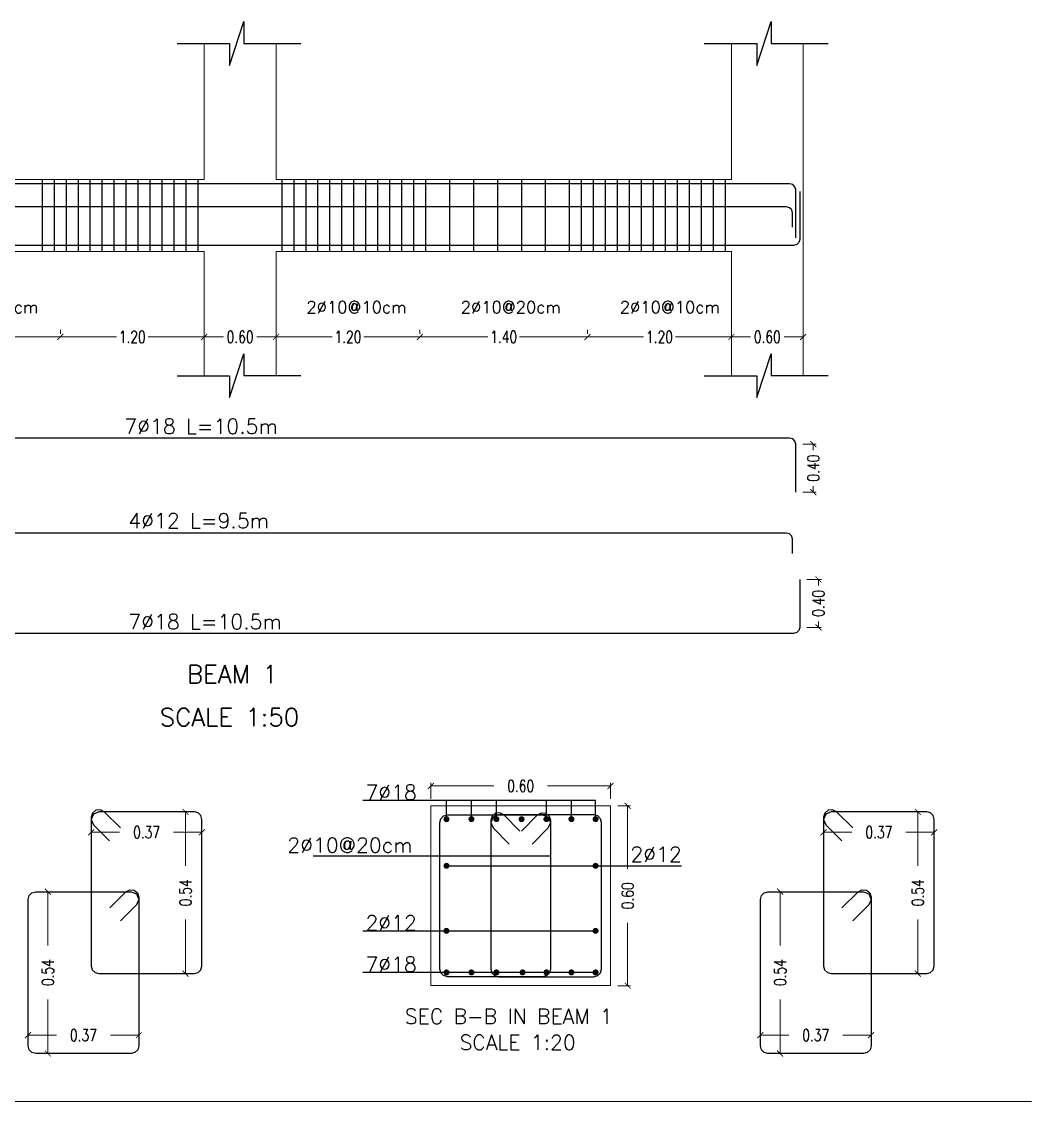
# Model space of a CAD drawing. Extents: x 166525 to 167198, y 178739 to 179747.
# Drawn here: x 166649.16 to 166666.01, y 179362.67 to 179380.69 of the extents above; entities that cross this region are included whole.
import ezdxf

# ---------------------------------------------------------------- set-up
doc = ezdxf.new("R2010")
doc.units = 0
doc.header["$MEASUREMENT"] = 0
doc.linetypes.add('AUSGEZOGEN', pattern=[0])
doc.linetypes.add('VONLAYER', pattern=[0])
doc.layers.get('0').update_dxf_attribs({"linetype": 'CONTINUOUS'})
doc.layers.get('DEFPOINTS').update_dxf_attribs({"linetype": 'CONTINUOUS'})
doc.layers.add('BEAM', color=6, linetype='CONTINUOUS', lineweight=13)
for name, color, linetype in [('BEAM-DIM', 4, 'CONTINUOUS'), ('BEAM-REIN', 2, 'CONTINUOUS'), ('EBENE0', 7, 'AUSGEZOGEN'), ('FRAME', 2, 'CONTINUOUS'), ('rebar call line', 8, 'CONTINUOUS'), ('REBARS', 2, 'CONTINUOUS'), ('Reinforcement', 10, 'CONTINUOUS'), ('TEXT', 7, 'CONTINUOUS')]:
    doc.layers.add(name, color=color, linetype=linetype)
doc.styles.add('DIM', font='simplex.shx', dxfattribs={"width": 0.75})
doc.styles.add('ROMANS', font='romans.shx')
doc.dimstyles.new('MUTASIM', dxfattribs={"dimscale": 0.9995, "dimtxt": 0.2, "dimasz": 0.1, "dimexe": 0.05, "dimexo": 0.12, "dimgap": 0.05, "dimtad": 0, "dimzin": 0, "dimdsep": 46, "dimtxsty": 'DIM', "dimblk": 'ARCHTICK', "dimcen": 0.09, "dimclrd": 35, "dimclre": 33, "dimclrt": 256, "dimazin": 0, "dimtfac": 1, "dimtofl": 0, "dimtmove": 1, "dimatfit": 3, "dimfxl": 0.18, "dimtolj": 1, "dimtzin": 0, "dimlwd": 13, "dimlwe": 9, "dimarcsym": 0})

# ---------------------------------------------------------------- blocks, each defined once
blk = doc.blocks.new('_ARCHTICK')
at = {"color": 0, "linetype": 'ByBlock', "const_width": 0.15}
blk.add_lwpolyline([(-0.5, -0.5), (0.5, 0.5)], dxfattribs=at)
blk = doc.blocks.new('*D462')
at = {"layer": 'BEAM', "color": 33, "lineweight": 9, "transparency": 16777216}
for p, q in [((166655.987, 179367.722), (166655.987, 179367.985)), ((166658.987, 179367.722), (166658.987, 179367.985))]:
    blk.add_line(p, q, dxfattribs=at)
at = {"layer": 'BEAM', "color": 35, "lineweight": 13, "transparency": 16777216}
for p, q in [((166655.987, 179367.935), (166657.037, 179367.935)), ((166658.987, 179367.935), (166657.936, 179367.935))]:
    blk.add_line(p, q, dxfattribs=at)
at = {"layer": 'DEFPOINTS', "color": 0, "transparency": 16777216}
for p in [(166658.987, 179367.935), (166655.987, 179367.602), (166658.987, 179367.602)]:
    blk.add_point(p, dxfattribs=at)
at = {"layer": 'BEAM', "color": 35, "lineweight": 13, "transparency": 16777216, "xscale": 0.09995000000000001, "yscale": 0.09995000000000001, "zscale": 0.09995000000000001, "rotation": 180}
blk.add_blockref('_ARCHTICK', (166655.987, 179367.935), dxfattribs=at)
at = {"layer": 'BEAM', "color": 35, "lineweight": 13, "transparency": 16777216, "xscale": 0.09995000000000001, "yscale": 0.09995000000000001, "zscale": 0.09995000000000001}
blk.add_blockref('_ARCHTICK', (166658.987, 179367.935), dxfattribs=at)
at = {"layer": 'BEAM', "transparency": 16777216, "insert": (166657.487, 179367.935), "char_height": 0.1999, "attachment_point": 5, "style": 'DIM'}
blk.add_mtext('\\A1;0.60', dxfattribs=at)
blk = doc.blocks.new('*D463')
at = {"layer": 'BEAM', "color": 33, "lineweight": 9, "transparency": 16777216}
for p, q in [((166659.107, 179367.602), (166659.322, 179367.602)), ((166659.107, 179364.602), (166659.322, 179364.602))]:
    blk.add_line(p, q, dxfattribs=at)
at = {"layer": 'BEAM', "color": 35, "lineweight": 13, "transparency": 16777216}
for p, q in [((166659.272, 179367.602), (166659.272, 179366.552)), ((166659.272, 179364.602), (166659.272, 179365.653))]:
    blk.add_line(p, q, dxfattribs=at)
at = {"layer": 'DEFPOINTS', "color": 0, "transparency": 16777216}
for p in [(166658.987, 179367.602), (166659.272, 179367.602), (166658.987, 179364.602)]:
    blk.add_point(p, dxfattribs=at)
at = {"layer": 'BEAM', "color": 35, "lineweight": 13, "transparency": 16777216, "xscale": 0.09995000000000001, "yscale": 0.09995000000000001, "zscale": 0.09995000000000001}
for p, rotation in [((166659.272, 179367.602), 90), ((166659.272, 179364.602), 270)]:
    blk.add_blockref('_ARCHTICK', p, dxfattribs=dict(at, rotation=rotation))
at = {"layer": 'BEAM', "transparency": 16777216, "insert": (166659.272, 179366.102), "char_height": 0.1999, "attachment_point": 5, "rotation": 90, "style": 'DIM'}
blk.add_mtext('\\A1;0.60', dxfattribs=at)
blk = doc.blocks.new('*D464')
at = {"layer": 'BEAM', "color": 33, "lineweight": 9, "transparency": 16777216}
for p, q in [((166664.143, 179367.503), (166664.066, 179367.503)), ((166664.143, 179364.803), (166664.066, 179364.803))]:
    blk.add_line(p, q, dxfattribs=at)
at = {"layer": 'BEAM', "color": 35, "lineweight": 13, "transparency": 16777216}
for p, q in [((166664.116, 179367.503), (166664.116, 179366.603)), ((166664.116, 179364.803), (166664.116, 179365.704))]:
    blk.add_line(p, q, dxfattribs=at)
at = {"layer": 'DEFPOINTS', "color": 0, "transparency": 16777216}
for p in [(166664.116, 179367.503), (166664.263, 179367.503), (166664.263, 179364.803)]:
    blk.add_point(p, dxfattribs=at)
at = {"layer": 'BEAM', "color": 35, "lineweight": 13, "transparency": 16777216, "xscale": 0.09995000000000001, "yscale": 0.09995000000000001, "zscale": 0.09995000000000001}
for p, rotation in [((166664.116, 179367.503), 90), ((166664.116, 179364.803), 270)]:
    blk.add_blockref('_ARCHTICK', p, dxfattribs=dict(at, rotation=rotation))
at = {"layer": 'BEAM', "transparency": 16777216, "insert": (166664.116, 179366.153), "char_height": 0.1999, "attachment_point": 5, "rotation": 90, "style": 'DIM'}
blk.add_mtext('\\A1;0.54', dxfattribs=at)
blk = doc.blocks.new('*D465')
at = {"layer": 'BEAM', "color": 33, "lineweight": 9, "transparency": 16777216}
for p, q in [((166662.542, 179367.256), (166662.542, 179367.112)), ((166664.39, 179367.256), (166664.39, 179367.112))]:
    blk.add_line(p, q, dxfattribs=at)
at = {"layer": 'BEAM', "color": 35, "lineweight": 13, "transparency": 16777216}
for p, q in [((166662.542, 179367.162), (166663.016, 179367.162)), ((166664.39, 179367.162), (166663.916, 179367.162))]:
    blk.add_line(p, q, dxfattribs=at)
at = {"layer": 'DEFPOINTS', "color": 0, "transparency": 16777216}
for p in [(166662.542, 179367.376), (166664.39, 179367.376), (166664.39, 179367.162)]:
    blk.add_point(p, dxfattribs=at)
at = {"layer": 'BEAM', "color": 35, "lineweight": 13, "transparency": 16777216, "xscale": 0.09995000000000001, "yscale": 0.09995000000000001, "zscale": 0.09995000000000001, "rotation": 180}
blk.add_blockref('_ARCHTICK', (166662.542, 179367.162), dxfattribs=at)
at = {"layer": 'BEAM', "color": 35, "lineweight": 13, "transparency": 16777216, "xscale": 0.09995000000000001, "yscale": 0.09995000000000001, "zscale": 0.09995000000000001}
blk.add_blockref('_ARCHTICK', (166664.39, 179367.162), dxfattribs=at)
at = {"layer": 'BEAM', "transparency": 16777216, "insert": (166663.466, 179367.162), "char_height": 0.1999, "attachment_point": 5, "style": 'DIM'}
blk.add_mtext('\\A1;0.37', dxfattribs=at)
blk = doc.blocks.new('*D466')
at = {"layer": 'BEAM', "color": 33, "lineweight": 9, "transparency": 16777216}
for p, q in [((166661.487, 179363.717), (166661.487, 179363.826)), ((166663.335, 179363.717), (166663.335, 179363.826))]:
    blk.add_line(p, q, dxfattribs=at)
at = {"layer": 'BEAM', "color": 35, "lineweight": 13, "transparency": 16777216}
for p, q in [((166661.487, 179363.776), (166661.961, 179363.776)), ((166663.335, 179363.776), (166662.861, 179363.776))]:
    blk.add_line(p, q, dxfattribs=at)
at = {"layer": 'DEFPOINTS', "color": 0, "transparency": 16777216}
for p in [(166663.335, 179363.776), (166661.487, 179363.597), (166663.335, 179363.597)]:
    blk.add_point(p, dxfattribs=at)
at = {"layer": 'BEAM', "color": 35, "lineweight": 13, "transparency": 16777216, "xscale": 0.09995000000000001, "yscale": 0.09995000000000001, "zscale": 0.09995000000000001, "rotation": 180}
blk.add_blockref('_ARCHTICK', (166661.487, 179363.776), dxfattribs=at)
at = {"layer": 'BEAM', "color": 35, "lineweight": 13, "transparency": 16777216, "xscale": 0.09995000000000001, "yscale": 0.09995000000000001, "zscale": 0.09995000000000001}
blk.add_blockref('_ARCHTICK', (166663.335, 179363.776), dxfattribs=at)
at = {"layer": 'BEAM', "transparency": 16777216, "insert": (166662.411, 179363.776), "char_height": 0.1999, "attachment_point": 5, "style": 'DIM'}
blk.add_mtext('\\A1;0.37', dxfattribs=at)
blk = doc.blocks.new('*D467')
at = {"layer": 'BEAM', "color": 33, "lineweight": 9, "transparency": 16777216}
for p, q in [((166661.734, 179366.17), (166661.867, 179366.17)), ((166661.734, 179363.47), (166661.867, 179363.47))]:
    blk.add_line(p, q, dxfattribs=at)
at = {"layer": 'BEAM', "color": 35, "lineweight": 13, "transparency": 16777216}
for p, q in [((166661.817, 179366.17), (166661.817, 179365.27)), ((166661.817, 179363.47), (166661.817, 179364.37))]:
    blk.add_line(p, q, dxfattribs=at)
at = {"layer": 'DEFPOINTS', "color": 0, "transparency": 16777216}
for p in [(166661.614, 179366.17), (166661.817, 179366.17), (166661.614, 179363.47)]:
    blk.add_point(p, dxfattribs=at)
at = {"layer": 'BEAM', "color": 35, "lineweight": 13, "transparency": 16777216, "xscale": 0.09995000000000001, "yscale": 0.09995000000000001, "zscale": 0.09995000000000001}
for p, rotation in [((166661.817, 179366.17), 90), ((166661.817, 179363.47), 270)]:
    blk.add_blockref('_ARCHTICK', p, dxfattribs=dict(at, rotation=rotation))
at = {"layer": 'BEAM', "transparency": 16777216, "insert": (166661.817, 179364.82), "char_height": 0.1999, "attachment_point": 5, "rotation": 90, "style": 'DIM'}
blk.add_mtext('\\A1;0.54', dxfattribs=at)
blk = doc.blocks.new('*D469')
at = {"layer": 'BEAM', "color": 33, "lineweight": 9, "transparency": 16777216}
for p, q in [((166647.003, 179375.55), (166647.003, 179375.48)), ((166649.803, 179375.55), (166649.803, 179375.48))]:
    blk.add_line(p, q, dxfattribs=at)
at = {"layer": 'BEAM', "color": 35, "lineweight": 13, "transparency": 16777216}
for p, q in [((166647.003, 179375.43), (166648.139, 179375.43)), ((166649.803, 179375.43), (166648.668, 179375.43))]:
    blk.add_line(p, q, dxfattribs=at)
at = {"layer": 'DEFPOINTS', "color": 0, "transparency": 16777216}
for p in [(166647.003, 179375.43), (166649.803, 179375.43), (166649.803, 179375.43)]:
    blk.add_point(p, dxfattribs=at)
at = {"layer": 'BEAM', "color": 35, "lineweight": 13, "transparency": 16777216, "xscale": 0.09995000000000001, "yscale": 0.09995000000000001, "zscale": 0.09995000000000001, "rotation": 180}
blk.add_blockref('_ARCHTICK', (166647.003, 179375.43), dxfattribs=at)
at = {"layer": 'BEAM', "color": 35, "lineweight": 13, "transparency": 16777216, "xscale": 0.09995000000000001, "yscale": 0.09995000000000001, "zscale": 0.09995000000000001}
blk.add_blockref('_ARCHTICK', (166649.803, 179375.43), dxfattribs=at)
at = {"layer": 'BEAM', "transparency": 16777216, "insert": (166648.403, 179375.43), "char_height": 0.1999, "attachment_point": 5, "style": 'DIM'}
blk.add_mtext('\\A1;1.40', dxfattribs=at)
blk = doc.blocks.new('*D470')
at = {"layer": 'BEAM', "color": 33, "lineweight": 9, "transparency": 16777216}
for p, q in [((166649.803, 179375.55), (166649.803, 179375.48)), ((166652.203, 179375.55), (166652.203, 179375.48))]:
    blk.add_line(p, q, dxfattribs=at)
at = {"layer": 'BEAM', "color": 35, "lineweight": 13, "transparency": 16777216}
for p, q in [((166649.803, 179375.43), (166650.739, 179375.43)), ((166652.203, 179375.43), (166651.268, 179375.43))]:
    blk.add_line(p, q, dxfattribs=at)
at = {"layer": 'DEFPOINTS', "color": 0, "transparency": 16777216}
for p in [(166649.803, 179375.43), (166652.203, 179375.43), (166652.203, 179375.43)]:
    blk.add_point(p, dxfattribs=at)
at = {"layer": 'BEAM', "color": 35, "lineweight": 13, "transparency": 16777216, "xscale": 0.09995000000000001, "yscale": 0.09995000000000001, "zscale": 0.09995000000000001, "rotation": 180}
blk.add_blockref('_ARCHTICK', (166649.803, 179375.43), dxfattribs=at)
at = {"layer": 'BEAM', "color": 35, "lineweight": 13, "transparency": 16777216, "xscale": 0.09995000000000001, "yscale": 0.09995000000000001, "zscale": 0.09995000000000001}
blk.add_blockref('_ARCHTICK', (166652.203, 179375.43), dxfattribs=at)
at = {"layer": 'BEAM', "transparency": 16777216, "insert": (166651.003, 179375.43), "char_height": 0.1999, "attachment_point": 5, "style": 'DIM'}
blk.add_mtext('\\A1;1.20', dxfattribs=at)
blk = doc.blocks.new('*D471')
at = {"layer": 'BEAM', "color": 33, "lineweight": 9, "transparency": 16777216}
for p, q in [((166652.203, 179375.55), (166652.203, 179375.48)), ((166653.403, 179375.55), (166653.403, 179375.48))]:
    blk.add_line(p, q, dxfattribs=at)
at = {"layer": 'BEAM', "color": 35, "lineweight": 13, "transparency": 16777216}
for p, q in [((166652.203, 179375.43), (166652.525, 179375.43)), ((166653.403, 179375.43), (166653.082, 179375.43))]:
    blk.add_line(p, q, dxfattribs=at)
at = {"layer": 'DEFPOINTS', "color": 0, "transparency": 16777216}
for p in [(166652.203, 179375.43), (166653.403, 179375.43), (166653.403, 179375.43)]:
    blk.add_point(p, dxfattribs=at)
at = {"layer": 'BEAM', "color": 35, "lineweight": 13, "transparency": 16777216, "xscale": 0.09995000000000001, "yscale": 0.09995000000000001, "zscale": 0.09995000000000001, "rotation": 180}
blk.add_blockref('_ARCHTICK', (166652.203, 179375.43), dxfattribs=at)
at = {"layer": 'BEAM', "color": 35, "lineweight": 13, "transparency": 16777216, "xscale": 0.09995000000000001, "yscale": 0.09995000000000001, "zscale": 0.09995000000000001}
blk.add_blockref('_ARCHTICK', (166653.403, 179375.43), dxfattribs=at)
at = {"layer": 'BEAM', "transparency": 16777216, "insert": (166652.803, 179375.43), "char_height": 0.1999, "attachment_point": 5, "style": 'DIM'}
blk.add_mtext('\\A1;0.60', dxfattribs=at)
blk = doc.blocks.new('*D472')
at = {"layer": 'BEAM', "color": 33, "lineweight": 9, "transparency": 16777216}
for p, q in [((166653.403, 179375.55), (166653.403, 179375.48)), ((166655.803, 179375.55), (166655.803, 179375.48))]:
    blk.add_line(p, q, dxfattribs=at)
at = {"layer": 'BEAM', "color": 35, "lineweight": 13, "transparency": 16777216}
for p, q in [((166653.403, 179375.43), (166654.339, 179375.43)), ((166655.803, 179375.43), (166654.868, 179375.43))]:
    blk.add_line(p, q, dxfattribs=at)
at = {"layer": 'DEFPOINTS', "color": 0, "transparency": 16777216}
for p in [(166653.403, 179375.43), (166655.803, 179375.43), (166655.803, 179375.43)]:
    blk.add_point(p, dxfattribs=at)
at = {"layer": 'BEAM', "color": 35, "lineweight": 13, "transparency": 16777216, "xscale": 0.09995000000000001, "yscale": 0.09995000000000001, "zscale": 0.09995000000000001, "rotation": 180}
blk.add_blockref('_ARCHTICK', (166653.403, 179375.43), dxfattribs=at)
at = {"layer": 'BEAM', "color": 35, "lineweight": 13, "transparency": 16777216, "xscale": 0.09995000000000001, "yscale": 0.09995000000000001, "zscale": 0.09995000000000001}
blk.add_blockref('_ARCHTICK', (166655.803, 179375.43), dxfattribs=at)
at = {"layer": 'BEAM', "transparency": 16777216, "insert": (166654.603, 179375.43), "char_height": 0.1999, "attachment_point": 5, "style": 'DIM'}
blk.add_mtext('\\A1;1.20', dxfattribs=at)
blk = doc.blocks.new('*D473')
at = {"layer": 'BEAM', "color": 33, "lineweight": 9, "transparency": 16777216}
for p, q in [((166655.803, 179375.55), (166655.803, 179375.48)), ((166658.603, 179375.55), (166658.603, 179375.48))]:
    blk.add_line(p, q, dxfattribs=at)
at = {"layer": 'BEAM', "color": 35, "lineweight": 13, "transparency": 16777216}
for p, q in [((166655.803, 179375.43), (166656.939, 179375.43)), ((166658.603, 179375.43), (166657.468, 179375.43))]:
    blk.add_line(p, q, dxfattribs=at)
at = {"layer": 'DEFPOINTS', "color": 0, "transparency": 16777216}
for p in [(166655.803, 179375.43), (166658.603, 179375.43), (166658.603, 179375.43)]:
    blk.add_point(p, dxfattribs=at)
at = {"layer": 'BEAM', "color": 35, "lineweight": 13, "transparency": 16777216, "xscale": 0.09995000000000001, "yscale": 0.09995000000000001, "zscale": 0.09995000000000001, "rotation": 180}
blk.add_blockref('_ARCHTICK', (166655.803, 179375.43), dxfattribs=at)
at = {"layer": 'BEAM', "color": 35, "lineweight": 13, "transparency": 16777216, "xscale": 0.09995000000000001, "yscale": 0.09995000000000001, "zscale": 0.09995000000000001}
blk.add_blockref('_ARCHTICK', (166658.603, 179375.43), dxfattribs=at)
at = {"layer": 'BEAM', "transparency": 16777216, "insert": (166657.203, 179375.43), "char_height": 0.1999, "attachment_point": 5, "style": 'DIM'}
blk.add_mtext('\\A1;1.40', dxfattribs=at)
blk = doc.blocks.new('*D474')
at = {"layer": 'BEAM', "color": 33, "lineweight": 9, "transparency": 16777216}
for p, q in [((166658.603, 179375.55), (166658.603, 179375.48)), ((166661.003, 179375.55), (166661.003, 179375.48))]:
    blk.add_line(p, q, dxfattribs=at)
at = {"layer": 'BEAM', "color": 35, "lineweight": 13, "transparency": 16777216}
for p, q in [((166658.603, 179375.43), (166659.539, 179375.43)), ((166661.003, 179375.43), (166660.068, 179375.43))]:
    blk.add_line(p, q, dxfattribs=at)
at = {"layer": 'DEFPOINTS', "color": 0, "transparency": 16777216}
for p in [(166658.603, 179375.43), (166661.003, 179375.43), (166661.003, 179375.43)]:
    blk.add_point(p, dxfattribs=at)
at = {"layer": 'BEAM', "color": 35, "lineweight": 13, "transparency": 16777216, "xscale": 0.09995000000000001, "yscale": 0.09995000000000001, "zscale": 0.09995000000000001, "rotation": 180}
blk.add_blockref('_ARCHTICK', (166658.603, 179375.43), dxfattribs=at)
at = {"layer": 'BEAM', "color": 35, "lineweight": 13, "transparency": 16777216, "xscale": 0.09995000000000001, "yscale": 0.09995000000000001, "zscale": 0.09995000000000001}
blk.add_blockref('_ARCHTICK', (166661.003, 179375.43), dxfattribs=at)
at = {"layer": 'BEAM', "transparency": 16777216, "insert": (166659.803, 179375.43), "char_height": 0.1999, "attachment_point": 5, "style": 'DIM'}
blk.add_mtext('\\A1;1.20', dxfattribs=at)
blk = doc.blocks.new('*D475')
at = {"layer": 'BEAM', "color": 33, "lineweight": 9, "transparency": 16777216}
for p, q in [((166661.003, 179375.55), (166661.003, 179375.48)), ((166662.203, 179375.55), (166662.203, 179375.48))]:
    blk.add_line(p, q, dxfattribs=at)
at = {"layer": 'BEAM', "color": 35, "lineweight": 13, "transparency": 16777216}
for p, q in [((166661.003, 179375.43), (166661.325, 179375.43)), ((166662.203, 179375.43), (166661.882, 179375.43))]:
    blk.add_line(p, q, dxfattribs=at)
at = {"layer": 'DEFPOINTS', "color": 0, "transparency": 16777216}
for p in [(166661.003, 179375.43), (166662.203, 179375.43), (166662.203, 179375.43)]:
    blk.add_point(p, dxfattribs=at)
at = {"layer": 'BEAM', "color": 35, "lineweight": 13, "transparency": 16777216, "xscale": 0.09995000000000001, "yscale": 0.09995000000000001, "zscale": 0.09995000000000001, "rotation": 180}
blk.add_blockref('_ARCHTICK', (166661.003, 179375.43), dxfattribs=at)
at = {"layer": 'BEAM', "color": 35, "lineweight": 13, "transparency": 16777216, "xscale": 0.09995000000000001, "yscale": 0.09995000000000001, "zscale": 0.09995000000000001}
blk.add_blockref('_ARCHTICK', (166662.203, 179375.43), dxfattribs=at)
at = {"layer": 'BEAM', "transparency": 16777216, "insert": (166661.603, 179375.43), "char_height": 0.1999, "attachment_point": 5, "style": 'DIM'}
blk.add_mtext('\\A1;0.60', dxfattribs=at)
blk = doc.blocks.new('*D478')
at = {"layer": 'BEAM', "color": 33, "lineweight": 9, "transparency": 16777216}
for p, q in [((166662.197, 179373.641), (166662.421, 179373.641)), ((166662.197, 179372.841), (166662.421, 179372.841))]:
    blk.add_line(p, q, dxfattribs=at)
at = {"layer": 'BEAM', "color": 35, "lineweight": 13, "transparency": 16777216}
for p, q in [((166662.371, 179373.641), (166662.371, 179373.541)), ((166662.371, 179372.841), (166662.371, 179372.941))]:
    blk.add_line(p, q, dxfattribs=at)
at = {"layer": 'DEFPOINTS', "color": 0, "transparency": 16777216}
for p in [(166662.077, 179373.641), (166662.077, 179372.841), (166662.371, 179372.841)]:
    blk.add_point(p, dxfattribs=at)
at = {"layer": 'BEAM', "color": 35, "lineweight": 13, "transparency": 16777216, "xscale": 0.09995000000000001, "yscale": 0.09995000000000001, "zscale": 0.09995000000000001}
for p, rotation in [((166662.371, 179373.641), 90), ((166662.371, 179372.841), 270)]:
    blk.add_blockref('_ARCHTICK', p, dxfattribs=dict(at, rotation=rotation))
at = {"layer": 'BEAM', "transparency": 16777216, "insert": (166662.371, 179373.241), "char_height": 0.1999, "attachment_point": 5, "rotation": 90, "style": 'DIM'}
blk.add_mtext('\\A1;0.40', dxfattribs=at)
blk = doc.blocks.new('*D479')
at = {"layer": 'BEAM', "color": 33, "lineweight": 9, "transparency": 16777216}
for p, q in [((166662.264, 179371.383), (166662.506, 179371.383)), ((166662.264, 179370.583), (166662.506, 179370.583))]:
    blk.add_line(p, q, dxfattribs=at)
at = {"layer": 'BEAM', "color": 35, "lineweight": 13, "transparency": 16777216}
for p, q in [((166662.456, 179371.383), (166662.456, 179371.283)), ((166662.456, 179370.583), (166662.456, 179370.683))]:
    blk.add_line(p, q, dxfattribs=at)
at = {"layer": 'DEFPOINTS', "color": 0, "transparency": 16777216}
for p in [(166662.144, 179371.383), (166662.144, 179370.583), (166662.456, 179370.583)]:
    blk.add_point(p, dxfattribs=at)
at = {"layer": 'BEAM', "color": 35, "lineweight": 13, "transparency": 16777216, "xscale": 0.09995000000000001, "yscale": 0.09995000000000001, "zscale": 0.09995000000000001}
for p, rotation in [((166662.456, 179371.383), 90), ((166662.456, 179370.583), 270)]:
    blk.add_blockref('_ARCHTICK', p, dxfattribs=dict(at, rotation=rotation))
at = {"layer": 'BEAM', "transparency": 16777216, "insert": (166662.456, 179370.983), "char_height": 0.1999, "attachment_point": 5, "rotation": 90, "style": 'DIM'}
blk.add_mtext('\\A1;0.40', dxfattribs=at)
blk = doc.blocks.new('*D484')
at = {"layer": 'BEAM', "color": 33, "lineweight": 9, "transparency": 16777216}
for p, q in [((166651.92, 179367.503), (166651.843, 179367.503)), ((166651.92, 179364.803), (166651.843, 179364.803))]:
    blk.add_line(p, q, dxfattribs=at)
at = {"layer": 'BEAM', "color": 35, "lineweight": 13, "transparency": 16777216}
for p, q in [((166651.893, 179367.503), (166651.893, 179366.603)), ((166651.893, 179364.803), (166651.893, 179365.704))]:
    blk.add_line(p, q, dxfattribs=at)
at = {"layer": 'DEFPOINTS', "color": 0, "transparency": 16777216}
for p in [(166651.893, 179367.503), (166652.04, 179367.503), (166652.04, 179364.803)]:
    blk.add_point(p, dxfattribs=at)
at = {"layer": 'BEAM', "color": 35, "lineweight": 13, "transparency": 16777216, "xscale": 0.09995000000000001, "yscale": 0.09995000000000001, "zscale": 0.09995000000000001}
for p, rotation in [((166651.893, 179367.503), 90), ((166651.893, 179364.803), 270)]:
    blk.add_blockref('_ARCHTICK', p, dxfattribs=dict(at, rotation=rotation))
at = {"layer": 'BEAM', "transparency": 16777216, "insert": (166651.893, 179366.153), "char_height": 0.1999, "attachment_point": 5, "rotation": 90, "style": 'DIM'}
blk.add_mtext('\\A1;0.54', dxfattribs=at)
blk = doc.blocks.new('*D485')
at = {"layer": 'BEAM', "color": 33, "lineweight": 9, "transparency": 16777216}
for p, q in [((166650.319, 179367.256), (166650.319, 179367.112)), ((166652.167, 179367.256), (166652.167, 179367.112))]:
    blk.add_line(p, q, dxfattribs=at)
at = {"layer": 'BEAM', "color": 35, "lineweight": 13, "transparency": 16777216}
for p, q in [((166650.319, 179367.162), (166650.793, 179367.162)), ((166652.167, 179367.162), (166651.693, 179367.162))]:
    blk.add_line(p, q, dxfattribs=at)
at = {"layer": 'DEFPOINTS', "color": 0, "transparency": 16777216}
for p in [(166650.319, 179367.376), (166652.167, 179367.376), (166652.167, 179367.162)]:
    blk.add_point(p, dxfattribs=at)
at = {"layer": 'BEAM', "color": 35, "lineweight": 13, "transparency": 16777216, "xscale": 0.09995000000000001, "yscale": 0.09995000000000001, "zscale": 0.09995000000000001, "rotation": 180}
blk.add_blockref('_ARCHTICK', (166650.319, 179367.162), dxfattribs=at)
at = {"layer": 'BEAM', "color": 35, "lineweight": 13, "transparency": 16777216, "xscale": 0.09995000000000001, "yscale": 0.09995000000000001, "zscale": 0.09995000000000001}
blk.add_blockref('_ARCHTICK', (166652.167, 179367.162), dxfattribs=at)
at = {"layer": 'BEAM', "transparency": 16777216, "insert": (166651.243, 179367.162), "char_height": 0.1999, "attachment_point": 5, "style": 'DIM'}
blk.add_mtext('\\A1;0.37', dxfattribs=at)
blk = doc.blocks.new('*D486')
at = {"layer": 'BEAM', "color": 33, "lineweight": 9, "transparency": 16777216}
for p, q in [((166649.264, 179363.717), (166649.264, 179363.826)), ((166651.113, 179363.717), (166651.113, 179363.826))]:
    blk.add_line(p, q, dxfattribs=at)
at = {"layer": 'BEAM', "color": 35, "lineweight": 13, "transparency": 16777216}
for p, q in [((166649.264, 179363.776), (166649.739, 179363.776)), ((166651.113, 179363.776), (166650.638, 179363.776))]:
    blk.add_line(p, q, dxfattribs=at)
at = {"layer": 'DEFPOINTS', "color": 0, "transparency": 16777216}
for p in [(166651.113, 179363.776), (166649.264, 179363.597), (166651.113, 179363.597)]:
    blk.add_point(p, dxfattribs=at)
at = {"layer": 'BEAM', "color": 35, "lineweight": 13, "transparency": 16777216, "xscale": 0.09995000000000001, "yscale": 0.09995000000000001, "zscale": 0.09995000000000001, "rotation": 180}
blk.add_blockref('_ARCHTICK', (166649.264, 179363.776), dxfattribs=at)
at = {"layer": 'BEAM', "color": 35, "lineweight": 13, "transparency": 16777216, "xscale": 0.09995000000000001, "yscale": 0.09995000000000001, "zscale": 0.09995000000000001}
blk.add_blockref('_ARCHTICK', (166651.113, 179363.776), dxfattribs=at)
at = {"layer": 'BEAM', "transparency": 16777216, "insert": (166650.188, 179363.776), "char_height": 0.1999, "attachment_point": 5, "style": 'DIM'}
blk.add_mtext('\\A1;0.37', dxfattribs=at)
blk = doc.blocks.new('*D487')
at = {"layer": 'BEAM', "color": 33, "lineweight": 9, "transparency": 16777216}
for p, q in [((166649.511, 179366.17), (166649.644, 179366.17)), ((166649.511, 179363.47), (166649.644, 179363.47))]:
    blk.add_line(p, q, dxfattribs=at)
at = {"layer": 'BEAM', "color": 35, "lineweight": 13, "transparency": 16777216}
for p, q in [((166649.594, 179366.17), (166649.594, 179365.27)), ((166649.594, 179363.47), (166649.594, 179364.37))]:
    blk.add_line(p, q, dxfattribs=at)
at = {"layer": 'DEFPOINTS', "color": 0, "transparency": 16777216}
for p in [(166649.391, 179366.17), (166649.594, 179366.17), (166649.391, 179363.47)]:
    blk.add_point(p, dxfattribs=at)
at = {"layer": 'BEAM', "color": 35, "lineweight": 13, "transparency": 16777216, "xscale": 0.09995000000000001, "yscale": 0.09995000000000001, "zscale": 0.09995000000000001}
for p, rotation in [((166649.594, 179366.17), 90), ((166649.594, 179363.47), 270)]:
    blk.add_blockref('_ARCHTICK', p, dxfattribs=dict(at, rotation=rotation))
at = {"layer": 'BEAM', "transparency": 16777216, "insert": (166649.594, 179364.82), "char_height": 0.1999, "attachment_point": 5, "rotation": 90, "style": 'DIM'}
blk.add_mtext('\\A1;0.54', dxfattribs=at)

msp = doc.modelspace()

# ---------------------------------------------------------------- linework, layer by layer
at = {"layer": 'BEAM'}
for p, q in [((166652.20348, 179380.33029), (166652.20348, 179378.05681)), ((166653.40348, 179380.33029), (166653.40348, 179378.05681)), ((166661.00348, 179380.33029), (166661.00348, 179378.05681)), ((166662.20348, 179380.33029), (166662.20348, 179374.78553)), ((166644.60348, 179378.05681), (166652.20348, 179378.05681)), ((166653.40348, 179378.05681), (166661.00348, 179378.05681)), ((166644.60348, 179376.85681), (166652.20348, 179376.85681)), ((166652.20348, 179376.85681), (166652.20348, 179374.78553)), ((166653.40348, 179376.85681), (166653.40348, 179374.78553)), ((166653.40348, 179376.85681), (166661.00348, 179376.85681)), ((166661.00348, 179376.85681), (166661.00348, 179374.78553))]:
    msp.add_line(p, q, dxfattribs=at)
msp.add_lwpolyline([(166655.98659, 179364.60237), (166658.98659, 179364.60237), (166658.98659, 179367.60237), (166655.98659, 179367.60237)], close=True, dxfattribs=at)
at = {"layer": 'BEAM-REIN', "const_width": 0.0475}
for points in [[(166656.22174, 179367.38141, 1), (166656.27424, 179367.38141, 1)], [(166656.63874, 179367.38141, 1), (166656.69124, 179367.38141, 1)], [(166657.05574, 179367.38141, 1), (166657.10824, 179367.38141, 1)], [(166657.47512, 179367.38141, 1), (166657.52762, 179367.38141, 1)], [(166657.88974, 179367.38141, 1), (166657.94224, 179367.38141, 1)], [(166658.30674, 179367.38141, 1), (166658.35924, 179367.38141, 1)], [(166658.71059, 179367.38141, 1), (166658.76309, 179367.38141, 1)], [(166656.22174, 179366.60268, 1), (166656.27424, 179366.60268, 1)], [(166658.71059, 179366.60268, 1), (166658.76309, 179366.60268, 1)], [(166656.22174, 179365.51723, 1), (166656.27424, 179365.51723, 1)], [(166658.71059, 179365.51723, 1), (166658.76309, 179365.51723, 1)], [(166656.22174, 179364.82339, 1), (166656.27424, 179364.82339, 1)], [(166656.63874, 179364.82339, 1), (166656.69124, 179364.82339, 1)], [(166657.05574, 179364.82339, 1), (166657.10824, 179364.82339, 1)], [(166657.49183, 179364.82339, 1), (166657.54433, 179364.82339, 1)], [(166657.88974, 179364.82339, 1), (166657.94224, 179364.82339, 1)], [(166658.30674, 179364.82339, 1), (166658.35924, 179364.82339, 1)], [(166658.71059, 179364.82339, 1), (166658.76309, 179364.82339, 1)]]:
    msp.add_lwpolyline(points, format="xyb", close=True, dxfattribs=at)
at = {"layer": 'EBENE0', "color": 8, "linetype": 'AUSGEZOGEN'}
for p, q in [((166652.62875, 179379.9621), (166652.86671, 179380.69361)), ((166652.86671, 179380.69361), (166652.86671, 179380.33029)), ((166661.42875, 179379.9621), (166661.66671, 179380.69361)), ((166661.66671, 179380.69361), (166661.66671, 179380.33029)), ((166651.75011, 179380.32786), (166652.62875, 179380.32786)), ((166652.62875, 179380.32786), (166652.62875, 179379.9621)), ((166652.86671, 179380.33029), (166653.81857, 179380.33029)), ((166660.55011, 179380.32786), (166661.42875, 179380.32786)), ((166661.42875, 179380.32786), (166661.42875, 179379.9621)), ((166661.66671, 179380.33029), (166662.61857, 179380.33029)), ((166652.62875, 179374.41735), (166652.86671, 179375.14886)), ((166652.86671, 179375.14886), (166652.86671, 179374.78553)), ((166661.42875, 179374.41735), (166661.66671, 179375.14886)), ((166661.66671, 179375.14886), (166661.66671, 179374.78553)), ((166651.75011, 179374.7831), (166652.62875, 179374.7831)), ((166652.62875, 179374.7831), (166652.62875, 179374.41735)), ((166652.86671, 179374.78553), (166653.81857, 179374.78553)), ((166660.55011, 179374.7831), (166661.42875, 179374.7831)), ((166661.42875, 179374.7831), (166661.42875, 179374.41735)), ((166661.66671, 179374.78553), (166662.61857, 179374.78553))]:
    msp.add_line(p, q, dxfattribs=at)
at = {"layer": 'FRAME', "color": 8, "linetype": 'Continuous', "lineweight": 0}
msp.add_line((166666.01097, 179362.67044), (166639.85407, 179362.67044), dxfattribs=at)
at = {"layer": 'rebar call line'}
for p, q in [((166658.73684, 179367.69054), (166654.84968, 179367.69054)), ((166656.24799, 179367.38141), (166656.24799, 179367.69054)), ((166656.66499, 179367.38141), (166656.66499, 179367.69054)), ((166657.08199, 179367.38141), (166657.08199, 179367.69054)), ((166657.91599, 179367.38141), (166657.91599, 179367.69054)), ((166658.33299, 179367.38141), (166658.33299, 179367.69054)), ((166658.73684, 179367.38141), (166658.73684, 179367.69054)), ((166654.02236, 179366.77047), (166657.98481, 179366.77047)), ((166660.17227, 179366.59837), (166656.2221, 179366.59837)), ((166658.73684, 179365.51293), (166654.84968, 179365.51293)), ((166658.73684, 179364.81944), (166654.84968, 179364.81944))]:
    msp.add_line(p, q, dxfattribs=at)
at = {"layer": 'REBARS'}
for points in [[(166662.07703, 179377.08522), (166662.07703, 179377.88522), (166662.06342, 179377.93602), (166662.02623, 179377.97321), (166661.97543, 179377.98682), (166643.57783, 179377.98682), (166643.52703, 179377.97321), (166643.48984, 179377.93602), (166643.47623, 179377.88522), (166643.47623, 179377.08522)], [(166662.14419, 179377.85889), (166662.14419, 179377.05889), (166662.13058, 179377.00809), (166662.09339, 179376.9709), (166662.04259, 179376.95729), (166643.64499, 179376.95729), (166643.59419, 179376.9709), (166643.557, 179377.00809), (166643.54339, 179377.05889), (166643.54339, 179377.85889)], [(166662.02532, 179377.26346), (166662.02532, 179377.49944), (166662.01171, 179377.55024), (166661.97452, 179377.58743), (166661.92372, 179377.60104), (166643.60661, 179377.60104), (166643.55581, 179377.58743), (166643.51862, 179377.55024), (166643.50501, 179377.49944), (166643.50501, 179377.26346)], [(166662.07703, 179372.8413), (166662.07703, 179373.6413), (166662.06342, 179373.6921), (166662.02623, 179373.72929), (166661.97543, 179373.7429), (166643.57783, 179373.7429), (166643.52703, 179373.72929), (166643.48984, 179373.6921), (166643.47623, 179373.6413), (166643.47623, 179372.8413)], [(166662.02532, 179371.8176), (166662.02532, 179372.05358), (166662.01171, 179372.10438), (166661.97452, 179372.14157), (166661.92372, 179372.15518), (166643.60661, 179372.15518), (166643.55581, 179372.14157), (166643.51862, 179372.10438), (166643.50501, 179372.05358), (166643.50501, 179371.8176)], [(166662.14419, 179371.3828), (166662.14419, 179370.5828), (166662.13058, 179370.532), (166662.09339, 179370.49482), (166662.04259, 179370.4812), (166643.64499, 179370.4812), (166643.59419, 179370.49482), (166643.557, 179370.532), (166643.54339, 179370.5828), (166643.54339, 179371.3828)]]:
    msp.add_lwpolyline(points, dxfattribs=at)
for points in [[(166650.80527, 179367.23394, 0), (166650.53587, 179367.50335, 0), (166650.47085, 179367.53812, 0), (166650.39748, 179367.53089, 0), (166650.34048, 179367.48412, 0), (166650.31908, 179367.41356, 0), (166650.31908, 179364.93035, 0), (166650.33609, 179364.86685, 0), (166650.38258, 179364.82036, 0), (166650.44608, 179364.80335, 0), (166652.0403, 179364.80335, 0), (166652.1038, 179364.82036, 0), (166652.15029, 179364.86685, 0), (166652.1673, 179364.93035, 0), (166652.1673, 179367.37635, 0), (166652.15029, 179367.43985, 0), (166652.1038, 179367.48633, 0), (166652.0403, 179367.50335, 0), (166650.44608, 179367.50335, 0), (166650.35627, 179367.46615, 0), (166650.31908, 179367.37635, 0), (166650.35627, 179367.28654, 0), (166650.62568, 179367.01714, 0)], [(166663.02781, 179367.23394, 0), (166662.75841, 179367.50335, 0), (166662.69339, 179367.53812, 0), (166662.62002, 179367.53089, 0), (166662.56302, 179367.48412, 0), (166662.54162, 179367.41356, 0), (166662.54162, 179364.93035, 0), (166662.55863, 179364.86685, 0), (166662.60512, 179364.82036, 0), (166662.66862, 179364.80335, 0), (166664.26284, 179364.80335, 0), (166664.32634, 179364.82036, 0), (166664.37282, 179364.86685, 0), (166664.38984, 179364.93035, 0), (166664.38984, 179367.37635, 0), (166664.37282, 179367.43985, 0), (166664.32634, 179367.48633, 0), (166664.26284, 179367.50335, 0), (166662.66862, 179367.50335, 0), (166662.57881, 179367.46615, 0), (166662.54162, 179367.37635, 0), (166662.57881, 179367.28654, 0), (166662.84822, 179367.01714, 0)], [(166657.49862, 179367.18297, 0), (166657.76802, 179367.45237, 0), (166657.83304, 179367.48715, 0), (166657.90641, 179367.47992, 0), (166657.96341, 179367.43314, 0), (166657.98481, 179367.36259, 0), (166657.98481, 179364.87937, 0), (166657.9678, 179364.81587, 0), (166657.92131, 179364.76939, 0), (166657.85781, 179364.75237, 0), (166656.26359, 179364.75237, 0), (166656.20009, 179364.76939, 0), (166656.1536, 179364.81587, 0), (166656.13659, 179364.87937, 0), (166656.13659, 179367.32537, 0), (166656.1536, 179367.38887, 0), (166656.20009, 179367.43536, 0), (166656.26359, 179367.45237, 0), (166657.85781, 179367.45237, 0), (166657.94761, 179367.41518, 0), (166657.98481, 179367.32537, 0), (166657.94761, 179367.23557, 0), (166657.67821, 179366.96616, 0)], [(166657.47456, 179367.18297, 0), (166657.20516, 179367.45237, 0), (166657.14014, 179367.48715, 0), (166657.06677, 179367.47992, 0), (166657.00977, 179367.43314, 0), (166656.98837, 179367.36259, 0), (166656.98837, 179364.87937, 0), (166657.00538, 179364.81587, 0), (166657.05187, 179364.76939, 0), (166657.11537, 179364.75237, 0), (166658.70959, 179364.75237, 0), (166658.77309, 179364.76939, 0), (166658.81957, 179364.81587, 0), (166658.83659, 179364.87937, 0), (166658.83659, 179367.32537, 0), (166658.81957, 179367.38887, 0), (166658.77309, 179367.43536, 0), (166658.70959, 179367.45237, 0), (166657.11537, 179367.45237, 0), (166657.02556, 179367.41518, 0), (166656.98837, 179367.32537, 0), (166657.02556, 179367.23557, 0), (166657.29497, 179366.96616, 0)], [(166650.62632, 179365.90034, 0), (166650.89573, 179366.16974, 0), (166650.96074, 179366.20451, 0), (166651.03412, 179366.19729, 0), (166651.09111, 179366.15051, 0), (166651.11252, 179366.07996, 0), (166651.11252, 179363.59674, 0), (166651.0955, 179363.53324, 0), (166651.04902, 179363.48676, 0), (166650.98552, 179363.46974, 0), (166649.39129, 179363.46974, 0), (166649.32779, 179363.48676, 0), (166649.28131, 179363.53324, 0), (166649.26429, 179363.59674, 0), (166649.26429, 179366.04274, 0), (166649.28131, 179366.10624, 0), (166649.32779, 179366.15273, 0), (166649.39129, 179366.16974, 0), (166650.98552, 179366.16974, 0), (166651.07532, 179366.13255, 0), (166651.11252, 179366.04274, 0), (166651.07532, 179365.95294, 0), (166650.80591, 179365.68353, 0)], [(166662.84886, 179365.90034, 0), (166663.11827, 179366.16974, 0), (166663.18328, 179366.20451, 0), (166663.25666, 179366.19729, 0), (166663.31365, 179366.15051, 0), (166663.33506, 179366.07996, 0), (166663.33506, 179363.59674, 0), (166663.31804, 179363.53324, 0), (166663.27156, 179363.48676, 0), (166663.20806, 179363.46974, 0), (166661.61383, 179363.46974, 0), (166661.55033, 179363.48676, 0), (166661.50385, 179363.53324, 0), (166661.48683, 179363.59674, 0), (166661.48683, 179366.04274, 0), (166661.50385, 179366.10624, 0), (166661.55033, 179366.15273, 0), (166661.61383, 179366.16974, 0), (166663.20806, 179366.16974, 0), (166663.29786, 179366.13255, 0), (166663.33506, 179366.04274, 0), (166663.29786, 179365.95294, 0), (166663.02845, 179365.68353, 0)]]:
    msp.add_polyline3d(points, dxfattribs=at)
at = {"layer": 'Reinforcement', "linetype": 'VONLAYER'}
for p, q in [((166649.50348, 179376.85681), (166649.50348, 179378.05681)), ((166649.70348, 179376.85681), (166649.70348, 179378.05681)), ((166649.90348, 179376.85681), (166649.90348, 179378.05681)), ((166650.10348, 179376.85681), (166650.10348, 179378.05681)), ((166650.30348, 179376.85681), (166650.30348, 179378.05681)), ((166650.50348, 179376.85681), (166650.50348, 179378.05681)), ((166650.70348, 179376.85681), (166650.70348, 179378.05681)), ((166650.90348, 179376.85681), (166650.90348, 179378.05681)), ((166651.10348, 179376.85681), (166651.10348, 179378.05681)), ((166651.30348, 179376.85681), (166651.30348, 179378.05681)), ((166651.50348, 179376.85681), (166651.50348, 179378.05681)), ((166651.70348, 179376.85681), (166651.70348, 179378.05681)), ((166651.90348, 179376.85681), (166651.90348, 179378.05681)), ((166652.10348, 179376.85681), (166652.10348, 179378.05681)), ((166653.50348, 179376.85681), (166653.50348, 179378.05681)), ((166653.70348, 179376.85681), (166653.70348, 179378.05681)), ((166653.90348, 179376.85681), (166653.90348, 179378.05681)), ((166654.10348, 179376.85681), (166654.10348, 179378.05681)), ((166654.30348, 179376.85681), (166654.30348, 179378.05681)), ((166654.50348, 179376.85681), (166654.50348, 179378.05681)), ((166654.70348, 179376.85681), (166654.70348, 179378.05681)), ((166654.90348, 179376.85681), (166654.90348, 179378.05681)), ((166655.10348, 179376.85681), (166655.10348, 179378.05681)), ((166655.30348, 179376.85681), (166655.30348, 179378.05681)), ((166655.50348, 179376.85681), (166655.50348, 179378.05681)), ((166655.70348, 179376.85681), (166655.70348, 179378.05681)), ((166655.90348, 179376.85681), (166655.90348, 179378.05681)), ((166656.30348, 179376.85681), (166656.30348, 179378.05681)), ((166656.70348, 179376.85681), (166656.70348, 179378.05681)), ((166657.10348, 179376.85681), (166657.10348, 179378.05681)), ((166657.50348, 179376.85681), (166657.50348, 179378.05681)), ((166657.90348, 179376.85681), (166657.90348, 179378.05681)), ((166658.30348, 179376.85681), (166658.30348, 179378.05681)), ((166658.50348, 179376.85681), (166658.50348, 179378.05681)), ((166658.70348, 179376.85681), (166658.70348, 179378.05681)), ((166658.90348, 179376.85681), (166658.90348, 179378.05681)), ((166659.10348, 179376.85681), (166659.10348, 179378.05681)), ((166659.30348, 179376.85681), (166659.30348, 179378.05681)), ((166659.50348, 179376.85681), (166659.50348, 179378.05681)), ((166659.70348, 179376.85681), (166659.70348, 179378.05681)), ((166659.90348, 179376.85681), (166659.90348, 179378.05681)), ((166660.10348, 179376.85681), (166660.10348, 179378.05681)), ((166660.30348, 179376.85681), (166660.30348, 179378.05681)), ((166660.50348, 179376.85681), (166660.50348, 179378.05681)), ((166660.70348, 179376.85681), (166660.70348, 179378.05681)), ((166660.90348, 179376.85681), (166660.90348, 179378.05681))]:
    msp.add_line(p, q, dxfattribs=at)

# ---------------------------------------------------------------- texts
at = {"layer": 'BEAM-DIM', "style": 'ROMANS'}
for s, height, p in [('2%%C10@20cm', 0.2, (166647.76426, 179375.82803)), ('2%%C10@10cm', 0.2, (166653.91011, 179375.82803)), ('2%%C10@20cm', 0.2, (166656.48598, 179375.82803)), ('2%%C10@10cm', 0.2, (166659.14075, 179375.82803)), ('7%%C18 L=10.5m', 0.25, (166650.8707, 179373.81489)), ('4%%C12 L=9.5m', 0.25, (166650.93787, 179372.23798)), ('7%%C18 L=10.5m', 0.25, (166650.93787, 179370.55319)), ('7%%C18', 0.25, (166654.89598, 179367.70438)), ('2%%C10@20cm', 0.25, (166653.59201, 179366.82245)), ('2%%C12', 0.25, (166659.31807, 179366.66987)), ('2%%C12', 0.25, (166654.89598, 179365.52677)), ('7%%C18', 0.25, (166654.89598, 179364.83328))]:
    msp.add_text(s, height=height, dxfattribs=at).set_placement(p)
at = {"layer": 'TEXT', "style": 'ROMANS'}
for s, height, p in [('BEAM 1', 0.3, (166651.91587, 179369.65066, -2225.19458)), ('SCALE 1:50', 0.3, (166651.46226, 179368.93406)), ('SEC B-B IN BEAM 1 ', 0.25, (166655.55135, 179363.96513, 186)), ('SCALE 1:20', 0.25, (166656.4656, 179363.52944, 193.75))]:
    msp.add_text(s, height=height, dxfattribs=at).set_placement(p)

# ---------------------------------------------------------------- dimensions: what is measured, and where the dimension line sits
at = {"layer": 'BEAM'}
for base, p1, p2, text, override, picture, middle in [((166649.80348, 179375.43016), (166647.00348, 179375.43016), (166649.80348, 179375.43016), '1.40', {"dimlfac": 50}, '*D469', (166648.40348, 179375.43016)), ((166652.20348, 179375.43016), (166649.80348, 179375.43016), (166652.20348, 179375.43016), '1.20', {"dimlfac": 50}, '*D470', (166651.00348, 179375.43016)), ((166653.40348, 179375.43016), (166652.20348, 179375.43016), (166653.40348, 179375.43016), '0.60', {"dimlfac": 50}, '*D471', (166652.80348, 179375.43016)), ((166655.80348, 179375.43016), (166653.40348, 179375.43016), (166655.80348, 179375.43016), '1.20', {"dimlfac": 50}, '*D472', (166654.60348, 179375.43016)), ((166658.60348, 179375.43016), (166655.80348, 179375.43016), (166658.60348, 179375.43016), '1.40', {"dimlfac": 50}, '*D473', (166657.20348, 179375.43016)), ((166661.00348, 179375.43016), (166658.60348, 179375.43016), (166661.00348, 179375.43016), '1.20', {"dimlfac": 50}, '*D474', (166659.80348, 179375.43016)), ((166662.20348, 179375.43016), (166661.00348, 179375.43016), (166662.20348, 179375.43016), '0.60', {"dimlfac": 50}, '*D475', (166661.60348, 179375.43016)), ((166658.98659, 179367.93473), (166655.98659, 179367.60237), (166658.98659, 179367.60237), '0.60', {"dimgap": 0.2, "dimlfac": 20}, '*D462', (166657.48659, 179367.93473)), ((166652.1673, 179367.16173), (166650.31908, 179367.37635), (166652.1673, 179367.37635), '0.37', {"dimgap": 0.2, "dimlfac": 20}, '*D485', (166651.24319, 179367.16173)), ((166664.38984, 179367.16173), (166662.54162, 179367.37635), (166664.38984, 179367.37635), '0.37', {"dimgap": 0.2, "dimlfac": 20}, '*D465', (166663.46573, 179367.16173)), ((166651.11252, 179363.77596), (166649.26429, 179363.59674), (166651.11252, 179363.59674), '0.37', {"dimgap": 0.2, "dimlfac": 20}, '*D486', (166650.18841, 179363.77596)), ((166663.33506, 179363.77596), (166661.48683, 179363.59674), (166663.33506, 179363.59674), '0.37', {"dimgap": 0.2, "dimlfac": 20}, '*D466', (166662.41094, 179363.77596))]:
    dim = msp.add_linear_dim(base=base, p1=p1, p2=p2, text=text, dimstyle='MUTASIM', override=override, dxfattribs=at)
    dim.commit()
    dim.dimension.update_dxf_attribs({"geometry": picture, "text_midpoint": middle})
for base, p1, p2, text, override, picture, middle in [((166662.37082, 179372.8413), (166662.07703, 179373.6413), (166662.07703, 179372.8413), '0.40', {"dimlfac": 50}, '*D478', (166662.37082, 179373.2413)), ((166662.45558, 179370.5828), (166662.14419, 179371.3828), (166662.14419, 179370.5828), '0.40', {"dimlfac": 50}, '*D479', (166662.45558, 179370.9828)), ((166651.89343, 179367.50335), (166652.0403, 179364.80335), (166652.0403, 179367.50335), '0.54', {"dimgap": 0.2, "dimlfac": 20}, '*D484', (166651.89343, 179366.15335)), ((166659.27193, 179367.60237), (166658.98659, 179364.60237), (166658.98659, 179367.60237), '0.60', {"dimgap": 0.2, "dimlfac": 20}, '*D463', (166659.27193, 179366.10237)), ((166664.11597, 179367.50335), (166664.26284, 179364.80335), (166664.26284, 179367.50335), '0.54', {"dimgap": 0.2, "dimlfac": 20}, '*D464', (166664.11597, 179366.15335)), ((166649.594, 179366.16974), (166649.39129, 179363.46974), (166649.39129, 179366.16974), '0.54', {"dimgap": 0.2, "dimlfac": 20}, '*D487', (166649.594, 179364.81974)), ((166661.81654, 179366.16974), (166661.61383, 179363.46974), (166661.61383, 179366.16974), '0.54', {"dimgap": 0.2, "dimlfac": 20}, '*D467', (166661.81654, 179364.81974))]:
    dim = msp.add_linear_dim(base=base, p1=p1, p2=p2, angle=90, text=text, dimstyle='MUTASIM', override=override, dxfattribs=at)
    dim.commit()
    dim.dimension.update_dxf_attribs({"geometry": picture, "text_midpoint": middle})

doc.saveas('drawing.dxf')
